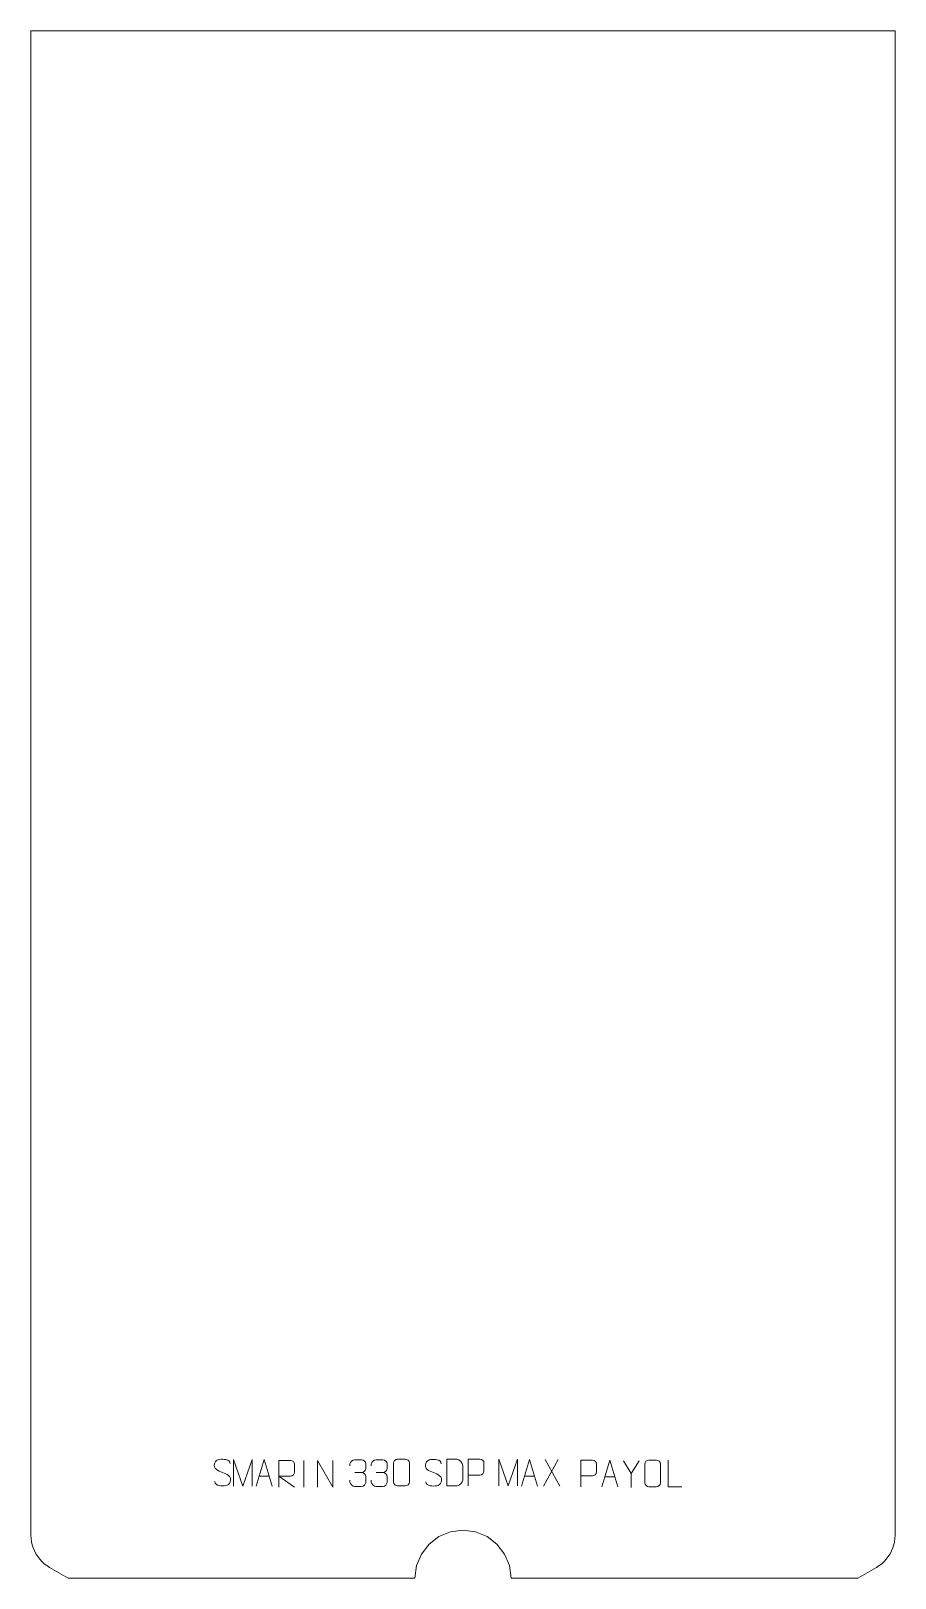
# Model space of a CAD drawing. Header units: millimetres. Extents: x -405 to 405, y -1175 to 275.
import ezdxf

# ---------------------------------------------------------------- set-up
doc = ezdxf.new("R2010")
doc.units = ezdxf.units.MM
doc.header["$MEASUREMENT"] = 0
doc.layers.add('layer 1', color=7, linetype='Continuous')

msp = doc.modelspace()

# ---------------------------------------------------------------- linework, layer by layer
at = {"layer": 'layer 1', "color": 242, "lineweight": 9}
msp.add_open_spline([(403.8059, -1143.871), (403.8059, -1143.871), (402.8872, -1146.7717), (402.8872, -1146.7717), (402.8872, -1146.7717), (402.8872, -1146.7717), (401.7187, -1149.5807), (401.7187, -1149.5807), (401.7187, -1149.5807), (401.7187, -1149.5807), (400.3079, -1152.2753), (400.3079, -1152.2753), (400.3079, -1152.2753), (400.3079, -1152.2753), (398.6657, -1154.8382), (398.6657, -1154.8382), (398.6657, -1154.8382), (398.6657, -1154.8382), (396.8062, -1157.2473), (396.8062, -1157.2473), (396.8062, -1157.2473), (396.8062, -1157.2473), (394.7448, -1159.4847), (394.7448, -1159.4847), (394.7448, -1159.4847), (394.7448, -1159.4847), (392.4946, -1161.5323), (392.4946, -1161.5323), (392.4946, -1161.5323), (392.4946, -1161.5323), (390.0727, -1163.3749), (390.0727, -1163.3749), (390.0727, -1163.3749), (390.0727, -1163.3749), (387.499, -1164.9991), (387.499, -1164.9991), (387.499, -1164.9991), (387.499, -1164.9991), (369.9991, -1174.9989), (369.9991, -1174.9989), (369.9991, -1174.9989), (369.9991, -1174.9989), (44.9994, -1174.9989), (44.9994, -1174.9989), (44.9994, -1174.9989), (44.9994, -1174.9989), (43.466, -1163.3518), (43.466, -1163.3518), (43.466, -1163.3518), (43.466, -1163.3518), (38.9713, -1152.4999), (38.9713, -1152.4999), (38.9713, -1152.4999), (38.9713, -1152.4999), (31.8199, -1143.1799), (31.8199, -1143.1799), (31.8199, -1143.1799), (31.8199, -1143.1799), (22.5004, -1136.0285), (22.5004, -1136.0285), (22.5004, -1136.0285), (22.5004, -1136.0285), (11.6464, -1131.5322), (11.6464, -1131.5322), (11.6464, -1131.5322), (11.6464, -1131.5322), (-0.0013, -1129.9988), (-0.0013, -1129.9988), (-0.0013, -1129.9988), (-0.0013, -1129.9988), (-11.6469, -1131.5322), (-11.6469, -1131.5322), (-11.6469, -1131.5322), (-11.6469, -1131.5322), (-22.5004, -1136.0285), (-22.5004, -1136.0285), (-22.5004, -1136.0285), (-22.5004, -1136.0285), (-31.8204, -1143.1799), (-31.8204, -1143.1799), (-31.8204, -1143.1799), (-31.8204, -1143.1799), (-38.9718, -1152.4999), (-38.9718, -1152.4999), (-38.9718, -1152.4999), (-38.9718, -1152.4999), (-43.466, -1163.3518), (-43.466, -1163.3518), (-43.466, -1163.3518), (-43.466, -1163.3518), (-44.9999, -1174.9989), (-44.9999, -1174.9989), (-44.9999, -1174.9989), (-44.9999, -1174.9989), (-370.0012, -1174.9989), (-370.0012, -1174.9989), (-370.0012, -1174.9989), (-370.0012, -1174.9989), (-387.4995, -1164.9991), (-387.4995, -1164.9991), (-387.4995, -1164.9991), (-387.4995, -1164.9991), (-390.0732, -1163.3749), (-390.0732, -1163.3749), (-390.0732, -1163.3749), (-390.0732, -1163.3749), (-392.4951, -1161.5323), (-392.4951, -1161.5323), (-392.4951, -1161.5323), (-392.4951, -1161.5323), (-394.7448, -1159.4847), (-394.7448, -1159.4847), (-394.7448, -1159.4847), (-394.7448, -1159.4847), (-396.8083, -1157.2473), (-396.8083, -1157.2473), (-396.8083, -1157.2473), (-396.8083, -1157.2473), (-398.6678, -1154.8382), (-398.6678, -1154.8382), (-398.6678, -1154.8382), (-398.6678, -1154.8382), (-400.3084, -1152.2753), (-400.3084, -1152.2753), (-400.3084, -1152.2753), (-400.3084, -1152.2753), (-401.7188, -1149.5807), (-401.7188, -1149.5807), (-401.7188, -1149.5807), (-401.7188, -1149.5807), (-402.8872, -1146.7717), (-402.8872, -1146.7717), (-402.8872, -1146.7717), (-402.8872, -1146.7717), (-403.8059, -1143.871), (-403.8059, -1143.871), (-403.8059, -1143.871), (-403.8059, -1143.871), (-404.4682, -1140.901), (-404.4682, -1140.901), (-404.4682, -1140.901), (-404.4682, -1140.901), (-404.8677, -1137.8823), (-404.8677, -1137.8823), (-404.8677, -1137.8823), (-404.8677, -1137.8823), (-404.9999, -1134.8442), (-404.9999, -1134.8442), (-404.9999, -1134.8442), (-404.9999, -1134.8442), (-404.9999, 274.9989), (-404.9999, 274.9989), (-404.9999, 274.9989), (-404.9999, 274.9989), (404.9994, 274.9989), (404.9994, 274.9989), (404.9994, 274.9989), (404.9994, 274.9989), (404.9994, -1134.8442), (404.9994, -1134.8442), (404.9994, -1134.8442), (404.9994, -1134.8442), (404.8656, -1137.8823), (404.8656, -1137.8823), (404.8656, -1137.8823), (404.8656, -1137.8823), (404.4678, -1140.901), (404.4678, -1140.901), (404.4678, -1140.901), (404.4678, -1140.901), (403.8059, -1143.871), (403.8059, -1143.871)], degree=3, knots=[0, 0, 0, 0, 0.022727273, 0.022727273, 0.022727273, 0.022727273, 0.045454545, 0.045454545, 0.045454545, 0.045454545, 0.068181818, 0.068181818, 0.068181818, 0.068181818, 0.090909091, 0.090909091, 0.090909091, 0.090909091, 0.113636364, 0.113636364, 0.113636364, 0.113636364, 0.136363636, 0.136363636, 0.136363636, 0.136363636, 0.159090909, 0.159090909, 0.159090909, 0.159090909, 0.181818182, 0.181818182, 0.181818182, 0.181818182, 0.204545455, 0.204545455, 0.204545455, 0.204545455, 0.227272727, 0.227272727, 0.227272727, 0.227272727, 0.25, 0.25, 0.25, 0.25, 0.272727273, 0.272727273, 0.272727273, 0.272727273, 0.295454545, 0.295454545, 0.295454545, 0.295454545, 0.318181818, 0.318181818, 0.318181818, 0.318181818, 0.340909091, 0.340909091, 0.340909091, 0.340909091, 0.363636364, 0.363636364, 0.363636364, 0.363636364, 0.386363636, 0.386363636, 0.386363636, 0.386363636, 0.409090909, 0.409090909, 0.409090909, 0.409090909, 0.431818182, 0.431818182, 0.431818182, 0.431818182, 0.454545455, 0.454545455, 0.454545455, 0.454545455, 0.477272727, 0.477272727, 0.477272727, 0.477272727, 0.5, 0.5, 0.5, 0.5, 0.522727273, 0.522727273, 0.522727273, 0.522727273, 0.545454545, 0.545454545, 0.545454545, 0.545454545, 0.568181818, 0.568181818, 0.568181818, 0.568181818, 0.590909091, 0.590909091, 0.590909091, 0.590909091, 0.613636364, 0.613636364, 0.613636364, 0.613636364, 0.636363636, 0.636363636, 0.636363636, 0.636363636, 0.659090909, 0.659090909, 0.659090909, 0.659090909, 0.681818182, 0.681818182, 0.681818182, 0.681818182, 0.704545455, 0.704545455, 0.704545455, 0.704545455, 0.727272727, 0.727272727, 0.727272727, 0.727272727, 0.75, 0.75, 0.75, 0.75, 0.772727273, 0.772727273, 0.772727273, 0.772727273, 0.795454545, 0.795454545, 0.795454545, 0.795454545, 0.818181818, 0.818181818, 0.818181818, 0.818181818, 0.840909091, 0.840909091, 0.840909091, 0.840909091, 0.863636364, 0.863636364, 0.863636364, 0.863636364, 0.886363636, 0.886363636, 0.886363636, 0.886363636, 0.909090909, 0.909090909, 0.909090909, 0.909090909, 0.931818182, 0.931818182, 0.931818182, 0.931818182, 0.954545455, 0.954545455, 0.954545455, 0.954545455, 1, 1, 1, 1], dxfattribs=at)
at = {"layer": 'layer 1', "color": 250, "lineweight": 9}
for points, knots in [([(-225.5073, -1075.9326), (-229.7556, -1074.4622), (-234.6637, -1072.6664), (-232.6586, -1067.1461), (-232.6586, -1067.1461), (-231.1551, -1063.0062), (-225.9415, -1063.3947), (-222.3379, -1063.9958), (-222.3379, -1063.9958), (-219.4773, -1064.473), (-218.6126, -1065.6862), (-218.302, -1067.7703)], [0, 0, 0, 0, 0.25, 0.25, 0.25, 0.25, 0.5, 0.5, 0.5, 0.5, 1, 1, 1, 1]), ([(-215.2765, -1088.8534), (-215.2765, -1088.8534), (-215.2765, -1063.8955), (-215.2765, -1063.8955), (-215.2765, -1063.8955), (-215.2765, -1063.8955), (-206.3514, -1088.8534), (-206.3514, -1088.8534), (-206.3514, -1088.8534), (-206.3514, -1088.8534), (-197.5915, -1063.896), (-197.5915, -1063.896), (-197.5915, -1063.896), (-197.5915, -1063.896), (-197.5915, -1088.8534), (-197.5915, -1088.8534)], [0, 0, 0, 0, 0.2, 0.2, 0.2, 0.2, 0.4, 0.4, 0.4, 0.4, 0.6, 0.6, 0.6, 0.6, 1, 1, 1, 1]), ([(-193.9045, -1088.8512), (-193.9045, -1088.8512), (-186.5335, -1063.8977), (-186.5335, -1063.8977), (-186.5335, -1063.8977), (-186.5335, -1063.8977), (-178.9636, -1088.8512), (-178.9636, -1088.8512)], [0, 0, 0, 0, 0.333333333, 0.333333333, 0.333333333, 0.333333333, 1, 1, 1, 1]), ([(-172.5219, -1089.6939), (-172.5219, -1089.6939), (-172.5219, -1064.7404), (-172.5219, -1064.7404), (-172.5219, -1064.7404), (-168.9271, -1064.7404), (-165.3316, -1064.7404), (-161.7364, -1064.7404), (-161.7364, -1064.7404), (-159.4111, -1064.7781), (-157.8538, -1066.2681), (-157.8579, -1068.6345), (-157.8579, -1068.6345), (-157.8583, -1070.67), (-157.8583, -1073.7294), (-157.8579, -1075.7654), (-157.8579, -1075.7654), (-157.8644, -1077.6409), (-159.6767, -1079.5827), (-161.6862, -1079.6018), (-161.6862, -1079.6018), (-161.6862, -1079.6018), (-172.5219, -1079.6018), (-172.5219, -1079.6018), (-172.5219, -1079.6018), (-172.5219, -1079.6018), (-157.8672, -1089.6939), (-157.8672, -1089.6939)], [0, 0, 0, 0, 0.125, 0.125, 0.125, 0.125, 0.25, 0.25, 0.25, 0.25, 0.375, 0.375, 0.375, 0.375, 0.5, 0.5, 0.5, 0.5, 0.625, 0.625, 0.625, 0.625, 0.75, 0.75, 0.75, 0.75, 1, 1, 1, 1]), ([(-136.5172, -1089.6939), (-136.5172, -1089.6939), (-136.5172, -1064.7404), (-136.5172, -1064.7404), (-136.5172, -1064.7404), (-136.5172, -1064.7404), (-121.8624, -1089.6939), (-121.8624, -1089.6939), (-121.8624, -1089.6939), (-121.8624, -1089.6939), (-121.8624, -1064.7404), (-121.8624, -1064.7404)], [0, 0, 0, 0, 0.25, 0.25, 0.25, 0.25, 0.5, 0.5, 0.5, 0.5, 1, 1, 1, 1]), ([(-105.9695, -1069.8467), (-105.9695, -1069.8467), (-105.9695, -1067.9895), (-105.9695, -1067.9895), (-105.9695, -1067.9895), (-105.9838, -1066.2476), (-103.3193, -1064.1295), (-101.2602, -1064.1522), (-101.2602, -1064.1522), (-99.1961, -1064.1522), (-97.1321, -1064.1522), (-95.0684, -1064.1522), (-95.0684, -1064.1522), (-92.8739, -1064.1434), (-91.2756, -1065.9902), (-91.2312, -1067.9023), (-91.2312, -1067.9023), (-91.2316, -1069.3374), (-91.2316, -1070.7725), (-91.2312, -1072.208), (-91.2312, -1072.208), (-91.2798, -1073.8615), (-92.8824, -1076.0915), (-95.0807, -1076.0815), (-95.0807, -1076.0815), (-92.877, -1076.0927), (-91.269, -1077.8959), (-91.215, -1079.9554), (-91.215, -1079.9554), (-91.2154, -1081.7401), (-91.2154, -1083.5248), (-91.215, -1085.3099), (-91.215, -1085.3099), (-91.2049, -1087.3713), (-93.2598, -1089.1344), (-95.0807, -1089.1263), (-95.0807, -1089.1263), (-97.146, -1089.126), (-99.2112, -1089.126), (-101.2768, -1089.1263), (-101.2768, -1089.1263), (-103.4454, -1089.1148), (-105.9764, -1086.7146), (-105.995, -1085.2528), (-105.995, -1085.2528), (-105.995, -1085.2528), (-105.995, -1083.3442), (-105.995, -1083.3442)], [0, 0, 0, 0, 0.076923077, 0.076923077, 0.076923077, 0.076923077, 0.153846154, 0.153846154, 0.153846154, 0.153846154, 0.230769231, 0.230769231, 0.230769231, 0.230769231, 0.307692308, 0.307692308, 0.307692308, 0.307692308, 0.384615385, 0.384615385, 0.384615385, 0.384615385, 0.461538462, 0.461538462, 0.461538462, 0.461538462, 0.538461538, 0.538461538, 0.538461538, 0.538461538, 0.615384615, 0.615384615, 0.615384615, 0.615384615, 0.692307692, 0.692307692, 0.692307692, 0.692307692, 0.769230769, 0.769230769, 0.769230769, 0.769230769, 0.846153846, 0.846153846, 0.846153846, 0.846153846, 1, 1, 1, 1]), ([(-85.9695, -1069.8467), (-85.9695, -1069.8467), (-85.9695, -1067.9895), (-85.9695, -1067.9895), (-85.9695, -1067.9895), (-85.9838, -1066.2476), (-83.3193, -1064.1295), (-81.2602, -1064.1522), (-81.2602, -1064.1522), (-79.1961, -1064.1522), (-77.1321, -1064.1522), (-75.0684, -1064.1522), (-75.0684, -1064.1522), (-72.8739, -1064.1434), (-71.2756, -1065.9902), (-71.2312, -1067.9023), (-71.2312, -1067.9023), (-71.2316, -1069.3374), (-71.2316, -1070.7725), (-71.2312, -1072.208), (-71.2312, -1072.208), (-71.2798, -1073.8615), (-72.8824, -1076.0915), (-75.0807, -1076.0815), (-75.0807, -1076.0815), (-72.877, -1076.0927), (-71.269, -1077.8959), (-71.215, -1079.9554), (-71.215, -1079.9554), (-71.2154, -1081.7401), (-71.2154, -1083.5248), (-71.215, -1085.3099), (-71.215, -1085.3099), (-71.2049, -1087.3713), (-73.2598, -1089.1344), (-75.0807, -1089.1263), (-75.0807, -1089.1263), (-77.146, -1089.126), (-79.2112, -1089.126), (-81.2768, -1089.1263), (-81.2768, -1089.1263), (-83.4454, -1089.1148), (-85.9764, -1086.7146), (-85.995, -1085.2528), (-85.995, -1085.2528), (-85.995, -1085.2528), (-85.995, -1083.3442), (-85.995, -1083.3442)], [0, 0, 0, 0, 0.076923077, 0.076923077, 0.076923077, 0.076923077, 0.153846154, 0.153846154, 0.153846154, 0.153846154, 0.230769231, 0.230769231, 0.230769231, 0.230769231, 0.307692308, 0.307692308, 0.307692308, 0.307692308, 0.384615385, 0.384615385, 0.384615385, 0.384615385, 0.461538462, 0.461538462, 0.461538462, 0.461538462, 0.538461538, 0.538461538, 0.538461538, 0.538461538, 0.615384615, 0.615384615, 0.615384615, 0.615384615, 0.692307692, 0.692307692, 0.692307692, 0.692307692, 0.769230769, 0.769230769, 0.769230769, 0.769230769, 0.846153846, 0.846153846, 0.846153846, 0.846153846, 1, 1, 1, 1]), ([(-61.2565, -1063.5926), (-58.8904, -1063.5926), (-56.5239, -1063.5926), (-54.1574, -1063.5926), (-54.1574, -1063.5926), (-52.1769, -1063.557), (-50.1509, -1065.0513), (-50.1238, -1067.4934), (-50.1238, -1067.4934), (-50.1242, -1073.2508), (-50.1242, -1079.0086), (-50.1238, -1084.7668), (-50.1238, -1084.7668), (-50.2659, -1087.0944), (-51.9723, -1088.5767), (-54.1574, -1088.5875), (-54.1574, -1088.5875), (-56.5298, -1088.5871), (-58.9022, -1088.5871), (-61.2742, -1088.5875), (-61.2742, -1088.5875), (-63.2327, -1088.6931), (-65.2391, -1086.8052), (-65.2277, -1084.7842), (-65.2277, -1084.7842), (-65.2273, -1079.0036), (-65.2273, -1073.2233), (-65.2277, -1067.4435), (-65.2277, -1067.4435), (-65.2234, -1065.3015), (-63.4463, -1063.579), (-61.2565, -1063.5926)], [0, 0, 0, 0, 0.111111111, 0.111111111, 0.111111111, 0.111111111, 0.222222222, 0.222222222, 0.222222222, 0.222222222, 0.333333333, 0.333333333, 0.333333333, 0.333333333, 0.444444444, 0.444444444, 0.444444444, 0.444444444, 0.555555556, 0.555555556, 0.555555556, 0.555555556, 0.666666667, 0.666666667, 0.666666667, 0.666666667, 0.777777778, 0.777777778, 0.777777778, 0.777777778, 1, 1, 1, 1]), ([(-27.6758, -1076.0919), (-31.9241, -1074.6215), (-36.8322, -1072.8257), (-34.8271, -1067.3054), (-34.8271, -1067.3054), (-33.3236, -1063.1655), (-28.11, -1063.554), (-24.5064, -1064.1551), (-24.5064, -1064.1551), (-21.6458, -1064.6323), (-20.7811, -1065.8455), (-20.4705, -1067.9296)], [0, 0, 0, 0, 0.25, 0.25, 0.25, 0.25, 0.5, 0.5, 0.5, 0.5, 1, 1, 1, 1]), ([(-27.6758, -1076.0919), (-31.9241, -1074.6215), (-36.8322, -1072.8257), (-34.8271, -1067.3054), (-34.8271, -1067.3054), (-33.3236, -1063.1655), (-28.11, -1063.554), (-24.5064, -1064.1551), (-24.5064, -1064.1551), (-21.6458, -1064.6323), (-20.7811, -1065.8455), (-20.4705, -1067.9296)], [0, 0, 0, 0, 0.25, 0.25, 0.25, 0.25, 0.5, 0.5, 0.5, 0.5, 1, 1, 1, 1]), ([(-15.0681, -1088.5406), (-12.7363, -1088.5402), (-7.7861, -1088.5642), (-5.4546, -1088.5645), (-5.4546, -1088.5645), (-3.5296, -1088.6699), (-0.211, -1085.1283), (-0.2222, -1083.111), (-0.2222, -1083.111), (-0.2226, -1077.3409), (-0.2226, -1075.1712), (-0.2222, -1069.4019), (-0.2222, -1069.4019), (-0.2265, -1067.2638), (-3.601, -1063.6037), (-5.7534, -1063.6172), (-5.7534, -1063.6172), (-8.0791, -1063.6172), (-12.8034, -1063.6172), (-15.1295, -1063.6172), (-15.1295, -1063.6172), (-15.1291, -1069.3641), (-15.0678, -1082.7933), (-15.0681, -1088.5406)], [0, 0, 0, 0, 0.142857143, 0.142857143, 0.142857143, 0.142857143, 0.285714286, 0.285714286, 0.285714286, 0.285714286, 0.428571429, 0.428571429, 0.428571429, 0.428571429, 0.571428571, 0.571428571, 0.571428571, 0.571428571, 0.714285714, 0.714285714, 0.714285714, 0.714285714, 1, 1, 1, 1]), ([(4.9921, -1088.5688), (4.9921, -1088.5688), (4.9921, -1063.6152), (4.9921, -1063.6152), (4.9921, -1063.6152), (8.5871, -1063.6152), (12.1824, -1063.6152), (15.7778, -1063.6152), (15.7778, -1063.6152), (18.103, -1063.6531), (19.6604, -1065.1432), (19.6562, -1067.5093), (19.6562, -1067.5093), (19.6558, -1069.545), (19.6558, -1072.6043), (19.6562, -1074.6403), (19.6562, -1074.6403), (19.6497, -1076.5157), (17.8375, -1078.4576), (15.8279, -1078.4767), (15.8279, -1078.4767), (15.8279, -1078.4767), (4.9921, -1078.4767), (4.9921, -1078.4767)], [0, 0, 0, 0, 0.142857143, 0.142857143, 0.142857143, 0.142857143, 0.285714286, 0.285714286, 0.285714286, 0.285714286, 0.428571429, 0.428571429, 0.428571429, 0.428571429, 0.571428571, 0.571428571, 0.571428571, 0.571428571, 0.714285714, 0.714285714, 0.714285714, 0.714285714, 1, 1, 1, 1]), ([(33.4817, -1088.5709), (33.4817, -1088.5709), (33.4817, -1063.613), (33.4817, -1063.613), (33.4817, -1063.613), (33.4817, -1063.613), (42.4068, -1088.5709), (42.4068, -1088.5709), (42.4068, -1088.5709), (42.4068, -1088.5709), (51.1667, -1063.6135), (51.1667, -1063.6135), (51.1667, -1063.6135), (51.1667, -1063.6135), (51.1667, -1088.5709), (51.1667, -1088.5709)], [0, 0, 0, 0, 0.2, 0.2, 0.2, 0.2, 0.4, 0.4, 0.4, 0.4, 0.6, 0.6, 0.6, 0.6, 1, 1, 1, 1]), ([(54.9138, -1088.8879), (54.9138, -1088.8879), (62.2848, -1063.9344), (62.2848, -1063.9344), (62.2848, -1063.9344), (62.2848, -1063.9344), (69.8547, -1088.8879), (69.8547, -1088.8879)], [0, 0, 0, 0, 0.333333333, 0.333333333, 0.333333333, 0.333333333, 1, 1, 1, 1]), ([(110.4235, -1089.4206), (110.4235, -1089.4206), (110.4235, -1064.467), (110.4235, -1064.467), (110.4235, -1064.467), (114.0185, -1064.467), (117.6138, -1064.467), (121.2092, -1064.467), (121.2092, -1064.467), (123.5344, -1064.5049), (125.0918, -1065.995), (125.0876, -1068.3611), (125.0876, -1068.3611), (125.0872, -1070.3968), (125.0872, -1073.4561), (125.0876, -1075.4921), (125.0876, -1075.4921), (125.0811, -1077.3675), (123.2689, -1079.3094), (121.2593, -1079.3285), (121.2593, -1079.3285), (121.2593, -1079.3285), (110.4235, -1079.3285), (110.4235, -1079.3285)], [0, 0, 0, 0, 0.142857143, 0.142857143, 0.142857143, 0.142857143, 0.285714286, 0.285714286, 0.285714286, 0.285714286, 0.428571429, 0.428571429, 0.428571429, 0.428571429, 0.571428571, 0.571428571, 0.571428571, 0.571428571, 0.714285714, 0.714285714, 0.714285714, 0.714285714, 1, 1, 1, 1]), ([(130.2851, -1089.4205), (130.2851, -1089.4205), (137.6561, -1064.467), (137.6561, -1064.467), (137.6561, -1064.467), (137.6561, -1064.467), (145.226, -1089.4205), (145.226, -1089.4205)], [0, 0, 0, 0, 0.333333333, 0.333333333, 0.333333333, 0.333333333, 1, 1, 1, 1]), ([(165.0779, -1065.0451), (165.0779, -1065.0451), (157.7555, -1076.9438), (157.7555, -1076.9438), (157.7555, -1076.9438), (157.7555, -1076.9438), (157.7562, -1089.9987), (157.7562, -1089.9987)], [0, 0, 0, 0, 0.333333333, 0.333333333, 0.333333333, 0.333333333, 1, 1, 1, 1]), ([(174.2359, -1064.4673), (176.5616, -1064.4673), (178.8877, -1064.4673), (181.2138, -1064.4673), (181.2138, -1064.4673), (183.1604, -1064.4317), (185.1518, -1065.9233), (185.1785, -1068.3609), (185.1785, -1068.3609), (185.1781, -1074.1078), (185.1781, -1079.8551), (185.1785, -1085.6028), (185.1785, -1085.6028), (185.0387, -1087.9262), (183.3615, -1089.4058), (181.2138, -1089.4166), (181.2138, -1089.4166), (178.8819, -1089.4162), (176.55, -1089.4162), (174.2185, -1089.4166), (174.2185, -1089.4166), (172.2935, -1089.522), (170.3214, -1087.6375), (170.3326, -1085.6202), (170.3326, -1085.6202), (170.3329, -1079.8501), (170.3329, -1074.0804), (170.3326, -1068.3111), (170.3326, -1068.3111), (170.3368, -1066.173), (172.0835, -1064.4538), (174.2359, -1064.4673)], [0, 0, 0, 0, 0.111111111, 0.111111111, 0.111111111, 0.111111111, 0.222222222, 0.222222222, 0.222222222, 0.222222222, 0.333333333, 0.333333333, 0.333333333, 0.333333333, 0.444444444, 0.444444444, 0.444444444, 0.444444444, 0.555555556, 0.555555556, 0.555555556, 0.555555556, 0.666666667, 0.666666667, 0.666666667, 0.666666667, 0.777777778, 0.777777778, 0.777777778, 0.777777778, 1, 1, 1, 1]), ([(205.2819, -1089.4424), (205.2819, -1089.4424), (192.3328, -1089.4424), (192.3328, -1089.4424), (192.3328, -1089.4424), (192.3328, -1089.4424), (192.3328, -1064.4888), (192.3328, -1064.4888)], [0, 0, 0, 0, 0.333333333, 0.333333333, 0.333333333, 0.333333333, 1, 1, 1, 1]), ([(-225.5073, -1075.9327), (-221.4887, -1077.5794), (-216.4592, -1079.4677), (-218.2932, -1084.828), (-218.2932, -1084.828), (-219.753, -1089.0944), (-224.6638, -1088.8377), (-228.3899, -1088.283), (-228.3899, -1088.283), (-231.1399, -1087.8732), (-232.3608, -1086.6597), (-232.7388, -1084.5475)], [0, 0, 0, 0, 0.25, 0.25, 0.25, 0.25, 0.5, 0.5, 0.5, 0.5, 1, 1, 1, 1]), ([(-27.6758, -1076.092), (-23.6572, -1077.7387), (-18.6277, -1079.627), (-20.4617, -1084.9873), (-20.4617, -1084.9873), (-21.9215, -1089.2537), (-26.8323, -1088.997), (-30.5584, -1088.4423), (-30.5584, -1088.4423), (-33.3084, -1088.0325), (-34.5293, -1086.819), (-34.9073, -1084.7068)], [0, 0, 0, 0, 0.25, 0.25, 0.25, 0.25, 0.5, 0.5, 0.5, 0.5, 1, 1, 1, 1]), ([(-27.6758, -1076.092), (-23.6572, -1077.7387), (-18.6277, -1079.627), (-20.4617, -1084.9873), (-20.4617, -1084.9873), (-21.9215, -1089.2537), (-26.8323, -1088.997), (-30.5584, -1088.4423), (-30.5584, -1088.4423), (-33.3084, -1088.0325), (-34.5293, -1086.819), (-34.9073, -1084.7068)], [0, 0, 0, 0, 0.25, 0.25, 0.25, 0.25, 0.5, 0.5, 0.5, 0.5, 1, 1, 1, 1])]:
    msp.add_open_spline(points, degree=3, knots=knots, dxfattribs=at)
for points in [[(-149.1898, -1064.7301), (-149.1898, -1064.7301), (-149.1898, -1089.7042), (-149.1898, -1089.7042)], [(89.2545, -1063.9633), (89.2545, -1063.9633), (75.5139, -1088.8591), (75.5139, -1088.8591)], [(76.9685, -1063.9633), (76.9685, -1063.9633), (90.7091, -1088.9168), (90.7091, -1088.9168)], [(157.7555, -1076.9438), (157.7555, -1076.9438), (150.4346, -1065.0451), (150.4346, -1065.0451)], [(-191.1819, -1079.6018), (-191.1819, -1079.6018), (-181.6862, -1079.6018), (-181.6862, -1079.6018)], [(-101.2598, -1076.0919), (-101.2598, -1076.0919), (-95.0634, -1076.0919), (-95.0634, -1076.0919)], [(-81.2598, -1076.0919), (-81.2598, -1076.0919), (-75.0634, -1076.0919), (-75.0634, -1076.0919)], [(57.6364, -1079.6385), (57.6364, -1079.6385), (67.1321, -1079.6385), (67.1321, -1079.6385)], [(133.0077, -1080.1711), (133.0077, -1080.1711), (142.5034, -1080.1711), (142.5034, -1080.1711)]]:
    msp.add_open_spline(points, degree=3, dxfattribs=at)

doc.saveas('drawing.dxf')
